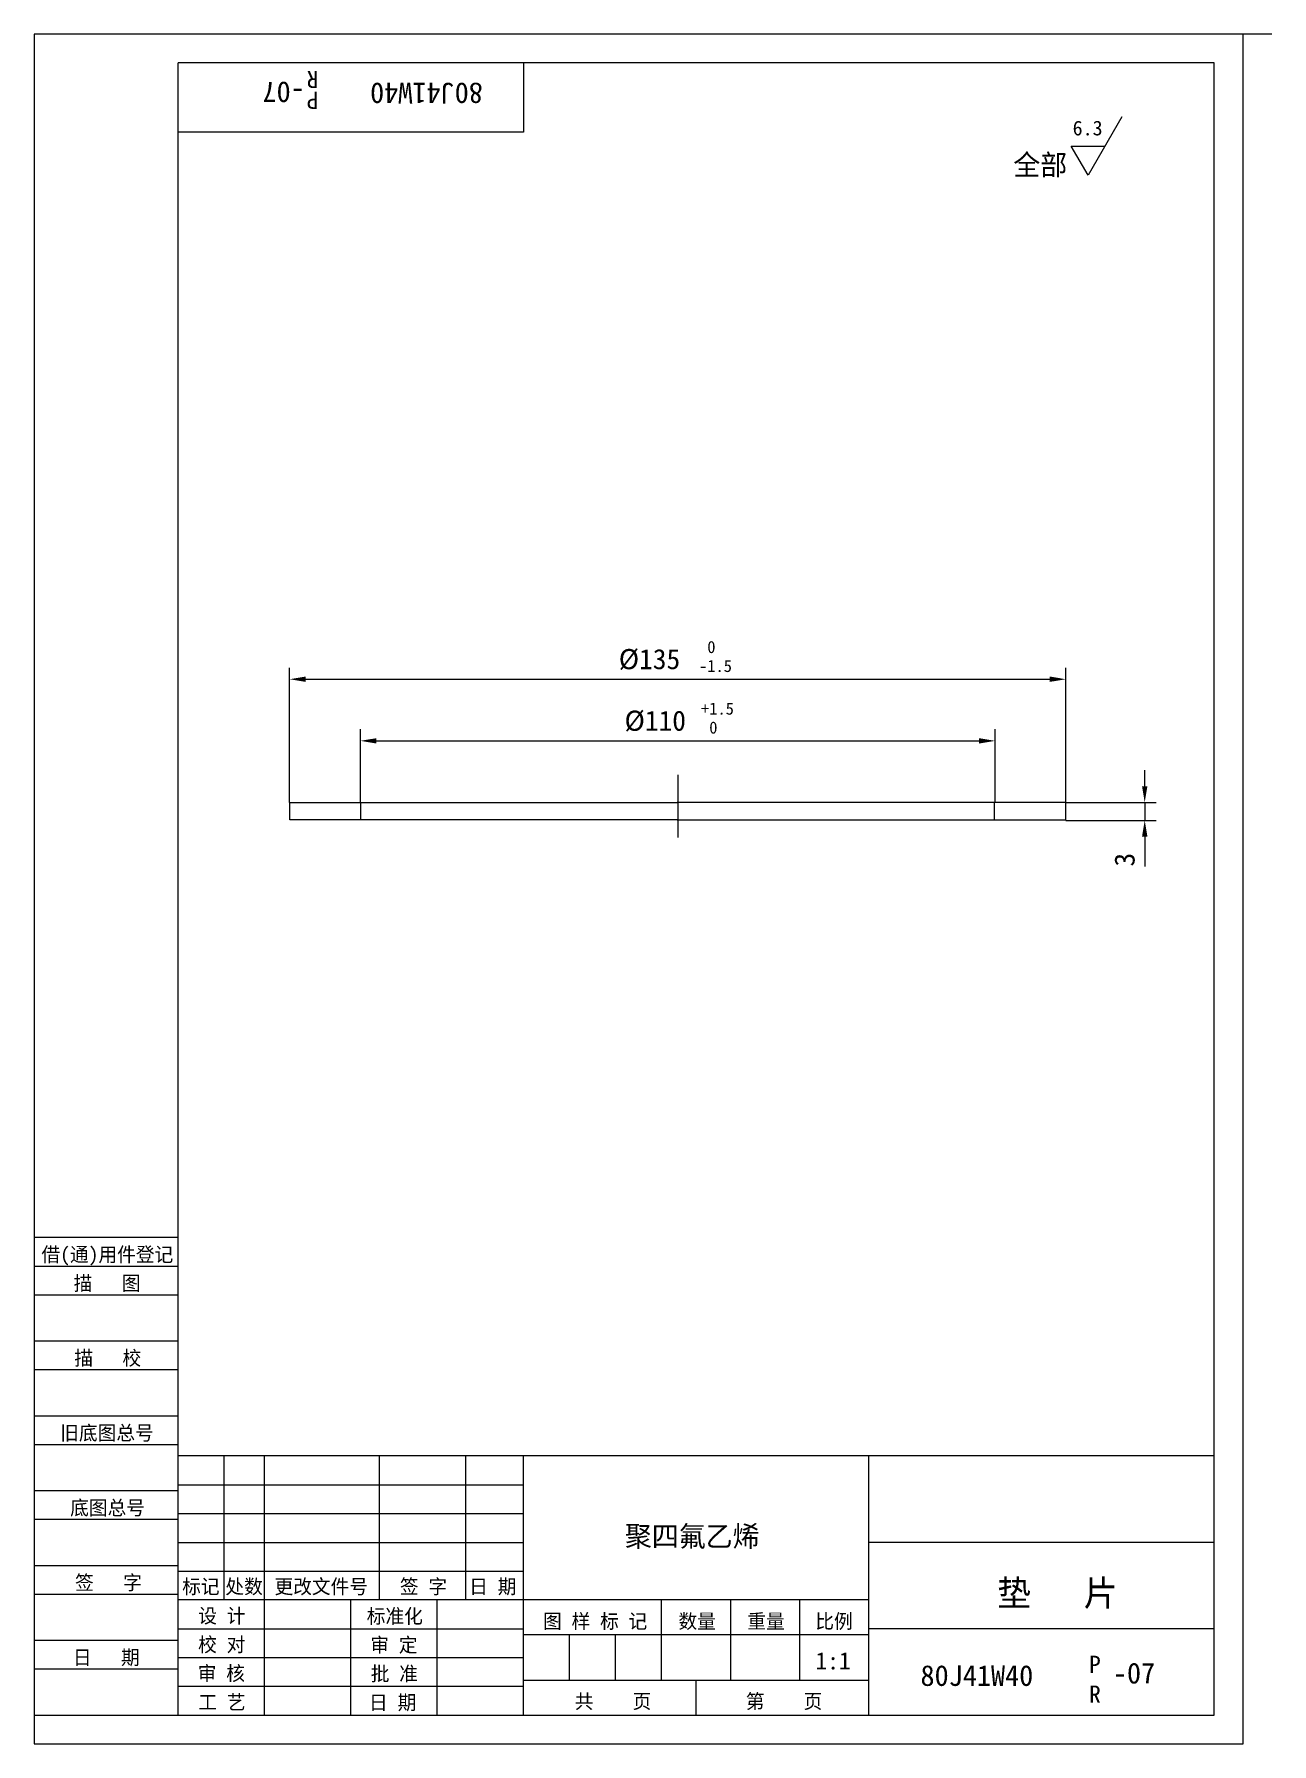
# Model space of a CAD drawing. Header units: metres. Extents: x 0 to 215, y 0 to 297.
import ezdxf

# ---------------------------------------------------------------- set-up
doc = ezdxf.new("R2010")
doc.units = ezdxf.units.M
for name, color, linetype in [('C', 6, 'Continuous'), ('D', 1, 'Continuous'), ('FL', 5, 'Continuous'), ('HA', 5, 'Continuous'), ('T', 7, 'Continuous'), ('TL', 4, 'Continuous')]:
    doc.layers.add(name, color=color, linetype=linetype)

# ---------------------------------------------------------------- blocks, each defined once
blk = doc.blocks.new('TUKUN4')
at = {"layer": 'FL'}
for p, q in [((0, 297), (0, 0)), ((210, 297), (0, 297)), ((210, 0), (210, 297)), ((0, 78), (25, 78)), ((0, 70), (25, 70)), ((0, 65), (25, 65)), ((0, 57), (25, 57)), ((0, 52), (25, 52)), ((33, 25), (33, 50)), ((40, 5), (40, 50)), ((60, 25), (60, 50)), ((75, 25), (75, 50)), ((25, 45), (85, 45)), ((0, 44), (25, 44)), ((0, 39), (25, 39)), ((25, 40), (85, 40)), ((25, 35), (85, 35)), ((0, 31), (25, 31)), ((25, 30), (85, 30)), ((0, 26), (25, 26)), ((70, 5), (70, 25)), ((0, 18), (25, 18)), ((25, 20), (85, 20)), ((25, 15), (85, 15)), ((0, 13), (25, 13)), ((25, 10), (85, 10)), ((0, 0), (210, 0))]:
    blk.add_line(p, q, dxfattribs=at)
at = {"layer": 'TL'}
for p, q in [((25, 5), (25, 292)), ((205, 292), (25, 292)), ((85, 292), (85, 280)), ((205, 5), (205, 292)), ((85, 280), (25, 280)), ((0, 88), (25, 88)), ((0, 83), (25, 83)), ((205, 50), (25, 50)), ((85, 5), (85, 50)), ((145, 5), (145, 50)), ((205, 35), (145, 35)), ((145, 25), (25, 25)), ((55, 5), (55, 25)), ((109, 11), (109, 25)), ((121, 11), (121, 25)), ((133, 11), (133, 25)), ((85, 19), (145, 19)), ((93, 11), (93, 19)), ((101, 11), (101, 19)), ((205, 20), (145, 20)), ((145, 11), (85, 11)), ((115, 5), (115, 11)), ((0, 5), (205, 5))]:
    blk.add_line(p, q, dxfattribs=at)
at = {"layer": 'T'}
for s, p in [('借(通)用件登记', (1.26, 83.76)), ('描   图', (6.86, 78.76)), ('描   校', (6.98, 65.76)), ('旧底图总号', (4.52, 52.76)), ('底图总号', (6.25, 39.76)), ('签   字', (7.1, 26.76)), ('标记', (25.71, 26.07)), ('处数', (33.22, 26.07)), ('更改文件号', (41.75, 26.07)), ('签 字', (63.53, 26.07)), ('日 期', (75.57, 26.07)), ('设 计', (28.5, 20.99)), ('标准化', (57.77, 20.93)), ('图 样 标 记', (88.4, 20.04)), ('数量', (111.92, 20.04)), ('重量', (123.88, 20.04)), ('比例', (135.7, 20.04)), ('校 对', (28.48, 15.99)), ('审 定', (58.39, 15.93)), ('日   期', (6.72, 13.76)), ('审 核', (28.41, 10.99)), ('批 准', (58.46, 10.93)), ('共    页', (93.91, 6.13)), ('第    页', (123.62, 6.13)), ('工 艺', (28.52, 5.99)), ('日 期', (58.18, 5.93))]:
    blk.add_text(s, height=2.5, dxfattribs=at).set_placement(p)

msp = doc.modelspace()

# ---------------------------------------------------------------- linework, layer by layer
at = {"layer": 'C'}
msp.add_line((111.89, 157.43), (111.89, 168.32), dxfattribs=at)
at = {"layer": 'D'}
for p, q in [((188.92, 282.64), (183.07, 272.5)), ((183.07, 272.5), (180.14, 277.57)), ((180.14, 277.57), (185.99, 277.57)), ((44.38, 163.53), (44.38, 186.94)), ((47.18, 184.94), (176.43, 184.94)), ((179.23, 163.53), (179.23, 186.94)), ((56.66, 163.53), (56.66, 176.24)), ((166.94, 163.53), (166.94, 176.24)), ((59.46, 174.24), (164.14, 174.24)), ((192.92, 166.33), (192.92, 169.13)), ((179.23, 163.53), (194.92, 163.53)), ((192.92, 163.53), (192.92, 160.42)), ((179.23, 160.42), (194.92, 160.42)), ((192.92, 157.62), (192.92, 154.82)), ((192.92, 154.82), (192.92, 152.4))]:
    msp.add_line(p, q, dxfattribs=at)
for points in [[(47.18, 185.41), (47.18, 184.48), (44.38, 184.94)], [(176.43, 185.41), (176.43, 184.48), (179.23, 184.94)], [(59.46, 174.7), (59.46, 173.77), (56.66, 174.24)], [(164.14, 174.7), (164.14, 173.77), (166.94, 174.24)], [(192.46, 166.33), (193.39, 166.33), (192.92, 163.53)], [(192.46, 157.62), (193.39, 157.62), (192.92, 160.42)]]:
    msp.add_solid(points, dxfattribs=at)
at = {"layer": 'HA'}
msp.add_line((215, 297), (0, 297), dxfattribs=at)
at = {"layer": 'TL'}
for p, q in [((44.39, 163.54), (56.89, 163.54)), ((44.39, 160.54), (44.39, 163.54)), ((56.76, 160.55), (56.76, 163.52)), ((56.89, 163.54), (111.89, 163.54)), ((166.69, 163.54), (111.69, 163.54)), ((179.19, 163.54), (166.69, 163.54)), ((166.82, 160.55), (166.82, 163.52)), ((179.19, 160.54), (179.19, 163.54)), ((56.89, 160.54), (44.39, 160.54)), ((111.89, 160.54), (56.89, 160.54)), ((111.69, 160.54), (166.69, 160.54)), ((166.69, 160.54), (179.19, 160.54))]:
    msp.add_line(p, q, dxfattribs=at)

# ---------------------------------------------------------------- block references
at = {"layer": 'D'}
msp.add_blockref('TUKUN4', (0, 0), dxfattribs=at)

# ---------------------------------------------------------------- texts
for s, height, rotation, p in [('-07', 3.6, 180, (47.01, 288.72)), ('R', 3, 180, (49.38, 290.63)), ('80J41W40', 3.6, 180, (77.95, 288.55)), ('P', 3, 180, (49.38, 287)), ('3', 3.5, 90, (191.17, 152.4))]:
    msp.add_text(s, height=height, rotation=rotation, dxfattribs=at).set_placement(p)
for s, height, p in [('6.3', 2.55, (180.4, 279.42)), ('全部', 3.6, (170.09, 272.5)), ('%%c135', 3.5, (101.55, 186.69)), (' 0', 2.1, (115.5, 189.49)), ('-1.5', 2.1, (115.5, 186.2)), ('%%c110', 3.5, (102.55, 175.99)), ('+1.5', 2.1, (115.84, 178.79)), (' 0', 2.1, (115.84, 175.5)), ('聚四氟乙烯', 3.6, (102.61, 34.26)), ('垫   片', 4.5, (167.3, 23.94)), ('1:1', 3, (135.72, 12.91)), ('P', 3, (183.25, 12.31)), ('80J41W40', 3.6, (153.97, 10.06)), ('-07', 3.6, (187.39, 10.48)), ('R', 3, (183.25, 7.12))]:
    msp.add_text(s, height=height, dxfattribs=at).set_placement(p)

doc.saveas('drawing.dxf')
